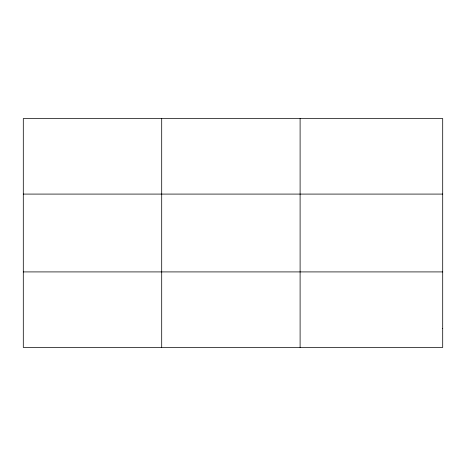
<?xml version="1.0" encoding="UTF-8"?>
<svg xmlns="http://www.w3.org/2000/svg" width="466" height="466" viewBox="0 0 466 466"><rect width="100%" height="100%" fill="white"/><g stroke="black" fill="none" stroke-linecap="round" stroke-linejoin="round"><path stroke-width="0.7" d="M161.702 347.438L161.702 118.562M300.104 347.438L300.104 118.562M23.3 194.089L442.7 194.089M23.3 271.911L442.7 271.911M442.7 328.559L442.7 347.438L23.3 347.438L23.3 118.562L442.7 118.562L442.7 328.559"/></g></svg>
